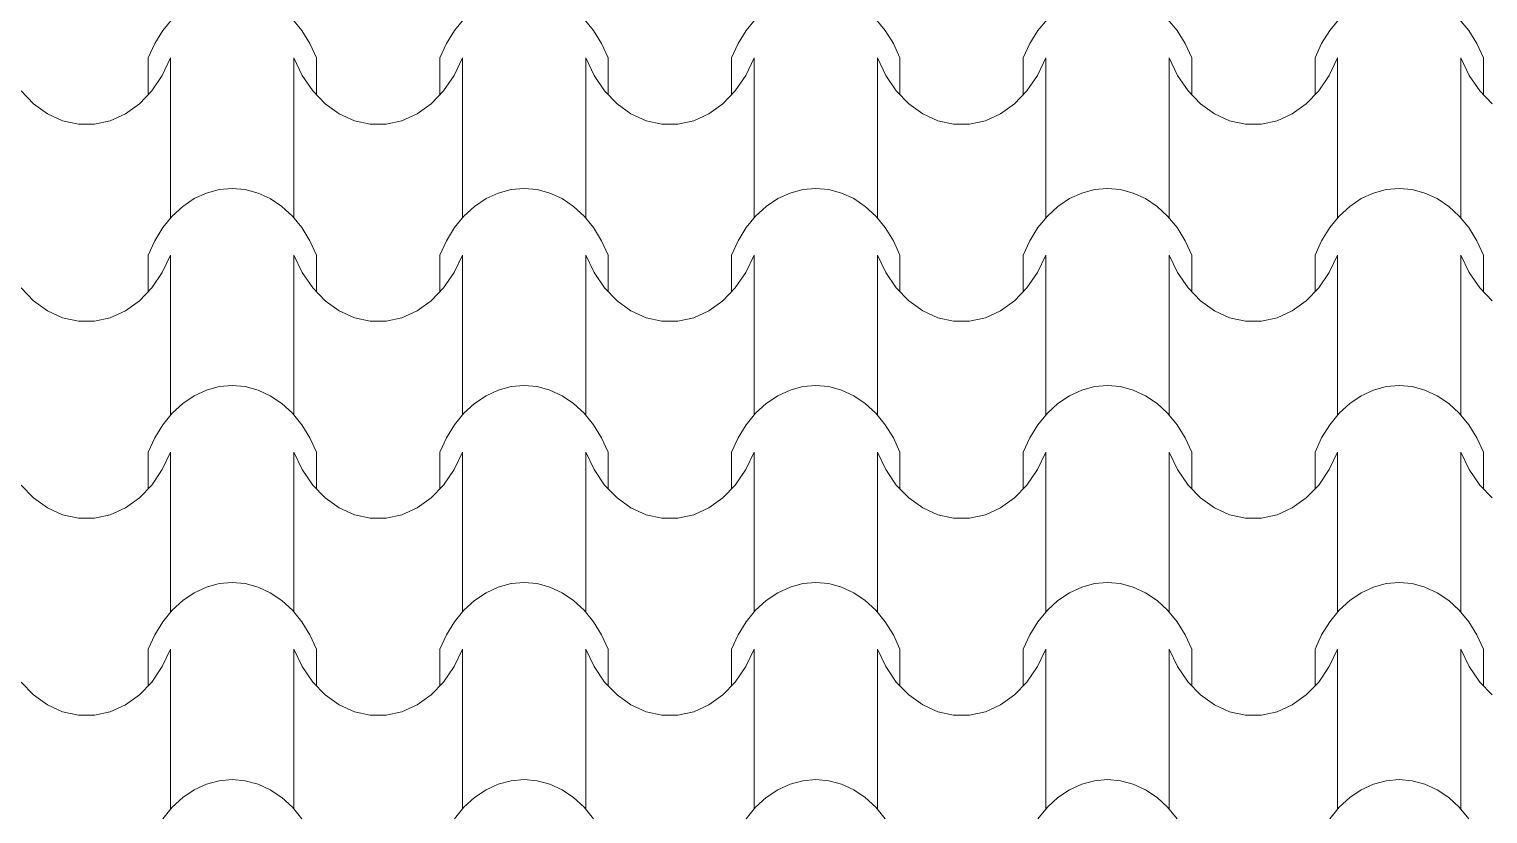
# Model space of a CAD drawing. Header units: millimetres. Extents: x 42452 to 2852333, y -419346 to 834876.
# Drawn here: x 2626862 to 2630240, y 649887 to 651705 of the extents above; entities that cross this region are included whole.
import ezdxf

# ---------------------------------------------------------------- set-up
doc = ezdxf.new("R2010")
doc.units = ezdxf.units.MM
doc.layers.add('M-2 keramitin shtrixi_Ном._пера__21_Pen_No__1', color=7, linetype='Continuous', lineweight=15)
doc.layers.add('memar', color=7, linetype='Continuous', lineweight=25)

# ---------------------------------------------------------------- blocks, each defined once
blk = doc.blocks.new('*X17')
at = {"layer": 'M-2 keramitin shtrixi_Ном._пера__21_Pen_No__1', "color": 7, "linetype": 'Continuous', "lineweight": 15}
for p, q in [((-259167.8, -1359009), (-259146, -1358982.3)), ((-258867.6, -1358982.3), (-258845.8, -1359009)), ((-258492.2, -1359009), (-258470.4, -1358982.3)), ((-258192.1, -1358982.3), (-258170.3, -1359009)), ((-257816.7, -1359009), (-257794.9, -1358982.3)), ((-257516.5, -1358982.3), (-257494.7, -1359009)), ((-257141.1, -1359009), (-257119.3, -1358982.3)), ((-256841, -1358982.3), (-256819.1, -1359009)), ((-256465.6, -1359009), (-256443.7, -1358982.3)), ((-256165.4, -1358982.3), (-256143.6, -1359009)), ((-259186.5, -1359039.2), (-259167.8, -1359009)), ((-258845.8, -1359009), (-258827.1, -1359039.2)), ((-258511, -1359039.2), (-258492.2, -1359009)), ((-258170.3, -1359009), (-258151.5, -1359039.2)), ((-257835.4, -1359039.2), (-257816.7, -1359009)), ((-257494.7, -1359009), (-257476, -1359039.2)), ((-257159.9, -1359039.2), (-257141.1, -1359009)), ((-256819.1, -1359009), (-256800.4, -1359039.2)), ((-256484.3, -1359039.2), (-256465.6, -1359009)), ((-256143.6, -1359009), (-256124.8, -1359039.2)), ((-259201.8, -1359072.4), (-259186.5, -1359039.2)), ((-258827.1, -1359039.2), (-258811.8, -1359072.4)), ((-258526.3, -1359072.4), (-258511, -1359039.2)), ((-258151.5, -1359039.2), (-258136.2, -1359072.4)), ((-257850.7, -1359072.4), (-257835.4, -1359039.2)), ((-257476, -1359039.2), (-257460.7, -1359072.4)), ((-257175.2, -1359072.4), (-257159.9, -1359039.2)), ((-256800.4, -1359039.2), (-256785.1, -1359072.4)), ((-256499.6, -1359072.4), (-256484.3, -1359039.2)), ((-256124.8, -1359039.2), (-256109.6, -1359072.4)), ((-259201.8, -1359157.5), (-259201.8, -1359072.4)), ((-259149.6, -1359072.4), (-259168.9, -1359113)), ((-259149.6, -1359257.5), (-259149.6, -1359072.4)), ((-258864.1, -1359257.5), (-258864.1, -1359072.4)), ((-258844.7, -1359113), (-258864.1, -1359072.4)), ((-258811.8, -1359157.5), (-258811.8, -1359072.4)), ((-258526.3, -1359157.5), (-258526.3, -1359072.4)), ((-258474, -1359072.4), (-258493.3, -1359113)), ((-258474, -1359257.5), (-258474, -1359072.4)), ((-258188.5, -1359257.5), (-258188.5, -1359072.4)), ((-258169.2, -1359113), (-258188.5, -1359072.4)), ((-258136.2, -1359157.5), (-258136.2, -1359072.4)), ((-257850.7, -1359157.5), (-257850.7, -1359072.4)), ((-257798.5, -1359072.4), (-257817.8, -1359113)), ((-257798.5, -1359257.5), (-257798.5, -1359072.4)), ((-257512.9, -1359257.5), (-257512.9, -1359072.4)), ((-257493.6, -1359113), (-257512.9, -1359072.4)), ((-257460.7, -1359157.5), (-257460.7, -1359072.4)), ((-257175.2, -1359157.5), (-257175.2, -1359072.4)), ((-257122.9, -1359072.4), (-257142.2, -1359113)), ((-257122.9, -1359257.5), (-257122.9, -1359072.4)), ((-256837.4, -1359257.5), (-256837.4, -1359072.4)), ((-256818.1, -1359113), (-256837.4, -1359072.4)), ((-256785.1, -1359157.5), (-256785.1, -1359072.4)), ((-256499.6, -1359157.5), (-256499.6, -1359072.4)), ((-256447.3, -1359072.4), (-256466.7, -1359113)), ((-256447.3, -1359257.5), (-256447.3, -1359072.4)), ((-256161.8, -1359257.5), (-256161.8, -1359072.4)), ((-256142.5, -1359113), (-256161.8, -1359072.4)), ((-256109.6, -1359157.5), (-256109.6, -1359072.4)), ((-259168.9, -1359113), (-259193.3, -1359148.7)), ((-258820.3, -1359148.7), (-258844.7, -1359113)), ((-258493.3, -1359113), (-258517.8, -1359148.7)), ((-258144.8, -1359148.7), (-258169.2, -1359113)), ((-257817.8, -1359113), (-257842.2, -1359148.7)), ((-257469.2, -1359148.7), (-257493.6, -1359113)), ((-257142.2, -1359113), (-257166.6, -1359148.7)), ((-256793.6, -1359148.7), (-256818.1, -1359113)), ((-256466.7, -1359113), (-256491.1, -1359148.7)), ((-256118.1, -1359148.7), (-256142.5, -1359113)), ((-259467.1, -1359178.6), (-259495.9, -1359148.7)), ((-259193.3, -1359148.7), (-259222.1, -1359178.6)), ((-258791.5, -1359178.6), (-258820.3, -1359148.7)), ((-258517.8, -1359148.7), (-258546.6, -1359178.6)), ((-258115.9, -1359178.6), (-258144.8, -1359148.7)), ((-257842.2, -1359148.7), (-257871, -1359178.6)), ((-257440.4, -1359178.6), (-257469.2, -1359148.7)), ((-257166.6, -1359148.7), (-257195.4, -1359178.6)), ((-256764.8, -1359178.6), (-256793.6, -1359148.7)), ((-256491.1, -1359148.7), (-256519.9, -1359178.6)), ((-256089.3, -1359178.6), (-256118.1, -1359148.7)), ((-259434.7, -1359201.8), (-259467.1, -1359178.6)), ((-259222.1, -1359178.6), (-259254.5, -1359201.8)), ((-258759.1, -1359201.8), (-258791.5, -1359178.6)), ((-258546.6, -1359178.6), (-258578.9, -1359201.8)), ((-258083.6, -1359201.8), (-258115.9, -1359178.6)), ((-257871, -1359178.6), (-257903.4, -1359201.8)), ((-257408, -1359201.8), (-257440.4, -1359178.6)), ((-257195.4, -1359178.6), (-257227.8, -1359201.8)), ((-256732.5, -1359201.8), (-256764.8, -1359178.6)), ((-256519.9, -1359178.6), (-256552.2, -1359201.8)), ((-259399.7, -1359217.7), (-259434.7, -1359201.8)), ((-259363.2, -1359225.7), (-259399.7, -1359217.7)), ((-259289.5, -1359217.7), (-259326, -1359225.7)), ((-259254.5, -1359201.8), (-259289.5, -1359217.7)), ((-258724.2, -1359217.7), (-258759.1, -1359201.8)), ((-258687.6, -1359225.7), (-258724.2, -1359217.7)), ((-258613.9, -1359217.7), (-258650.5, -1359225.7)), ((-258578.9, -1359201.8), (-258613.9, -1359217.7)), ((-258048.6, -1359217.7), (-258083.6, -1359201.8)), ((-258012, -1359225.7), (-258048.6, -1359217.7)), ((-257938.3, -1359217.7), (-257974.9, -1359225.7)), ((-257903.4, -1359201.8), (-257938.3, -1359217.7)), ((-257373.1, -1359217.7), (-257408, -1359201.8)), ((-257336.5, -1359225.7), (-257373.1, -1359217.7)), ((-257262.8, -1359217.7), (-257299.4, -1359225.7)), ((-257227.8, -1359201.8), (-257262.8, -1359217.7)), ((-256697.5, -1359217.7), (-256732.5, -1359201.8)), ((-256660.9, -1359225.7), (-256697.5, -1359217.7)), ((-256587.2, -1359217.7), (-256623.8, -1359225.7)), ((-256552.2, -1359201.8), (-256587.2, -1359217.7)), ((-259344.6, -1359225.7), (-259363.2, -1359225.7)), ((-259326, -1359225.7), (-259344.6, -1359225.7)), ((-259149.6, -1359442.6), (-259149.6, -1359257.5)), ((-258864.1, -1359442.6), (-258864.1, -1359257.5)), ((-258669, -1359225.7), (-258687.6, -1359225.7)), ((-258650.5, -1359225.7), (-258669, -1359225.7)), ((-258474, -1359442.6), (-258474, -1359257.5)), ((-258188.5, -1359442.6), (-258188.5, -1359257.5)), ((-257993.5, -1359225.7), (-258012, -1359225.7)), ((-257974.9, -1359225.7), (-257993.5, -1359225.7)), ((-257798.5, -1359442.6), (-257798.5, -1359257.5)), ((-257512.9, -1359442.6), (-257512.9, -1359257.5)), ((-257317.9, -1359225.7), (-257336.5, -1359225.7)), ((-257299.4, -1359225.7), (-257317.9, -1359225.7)), ((-257122.9, -1359442.6), (-257122.9, -1359257.5)), ((-256837.4, -1359442.6), (-256837.4, -1359257.5)), ((-256642.4, -1359225.7), (-256660.9, -1359225.7)), ((-256623.8, -1359225.7), (-256642.4, -1359225.7)), ((-256447.3, -1359442.6), (-256447.3, -1359257.5)), ((-256161.8, -1359442.6), (-256161.8, -1359257.5)), ((-259094.8, -1359398.2), (-259066.4, -1359385.1)), ((-259066.4, -1359385.1), (-259036.9, -1359377.1)), ((-259036.9, -1359377.1), (-259006.8, -1359374.5)), ((-259006.8, -1359374.5), (-258976.7, -1359377.1)), ((-258976.7, -1359377.1), (-258947.2, -1359385.1)), ((-258947.2, -1359385.1), (-258918.8, -1359398.2)), ((-258419.2, -1359398.2), (-258390.9, -1359385.1)), ((-258390.9, -1359385.1), (-258361.4, -1359377.1)), ((-258361.4, -1359377.1), (-258331.3, -1359374.5)), ((-258331.3, -1359374.5), (-258301.2, -1359377.1)), ((-258301.2, -1359377.1), (-258271.6, -1359385.1)), ((-258271.6, -1359385.1), (-258243.3, -1359398.2)), ((-257743.7, -1359398.2), (-257715.3, -1359385.1)), ((-257715.3, -1359385.1), (-257685.8, -1359377.1)), ((-257685.8, -1359377.1), (-257655.7, -1359374.5)), ((-257655.7, -1359374.5), (-257625.6, -1359377.1)), ((-257625.6, -1359377.1), (-257596.1, -1359385.1)), ((-257596.1, -1359385.1), (-257567.7, -1359398.2)), ((-257068.1, -1359398.2), (-257039.8, -1359385.1)), ((-257039.8, -1359385.1), (-257010.2, -1359377.1)), ((-257010.2, -1359377.1), (-256980.1, -1359374.5)), ((-256980.1, -1359374.5), (-256950, -1359377.1)), ((-256950, -1359377.1), (-256920.5, -1359385.1)), ((-256920.5, -1359385.1), (-256892.1, -1359398.2)), ((-256392.6, -1359398.2), (-256364.2, -1359385.1)), ((-256364.2, -1359385.1), (-256334.7, -1359377.1)), ((-256334.7, -1359377.1), (-256304.6, -1359374.5)), ((-256304.6, -1359374.5), (-256274.5, -1359377.1)), ((-256274.5, -1359377.1), (-256245, -1359385.1)), ((-256245, -1359385.1), (-256216.6, -1359398.2)), ((-259146, -1359438.7), (-259121.5, -1359416.2)), ((-259121.5, -1359416.2), (-259094.8, -1359398.2)), ((-258918.8, -1359398.2), (-258892.1, -1359416.2)), ((-258892.1, -1359416.2), (-258867.6, -1359438.7)), ((-258470.4, -1359438.7), (-258445.9, -1359416.2)), ((-258445.9, -1359416.2), (-258419.2, -1359398.2)), ((-258243.3, -1359398.2), (-258216.6, -1359416.2)), ((-258216.6, -1359416.2), (-258192.1, -1359438.7)), ((-257794.9, -1359438.7), (-257770.4, -1359416.2)), ((-257770.4, -1359416.2), (-257743.7, -1359398.2)), ((-257567.7, -1359398.2), (-257541, -1359416.2)), ((-257541, -1359416.2), (-257516.5, -1359438.7)), ((-257119.3, -1359438.7), (-257094.8, -1359416.2)), ((-257094.8, -1359416.2), (-257068.1, -1359398.2)), ((-256892.1, -1359398.2), (-256865.5, -1359416.2)), ((-256865.5, -1359416.2), (-256841, -1359438.7)), ((-256443.7, -1359438.7), (-256419.3, -1359416.2)), ((-256419.3, -1359416.2), (-256392.6, -1359398.2)), ((-256216.6, -1359398.2), (-256189.9, -1359416.2)), ((-256189.9, -1359416.2), (-256165.4, -1359438.7)), ((-259167.8, -1359465.3), (-259146, -1359438.7)), ((-258867.6, -1359438.7), (-258845.8, -1359465.3)), ((-258492.2, -1359465.3), (-258470.4, -1359438.7)), ((-258192.1, -1359438.7), (-258170.3, -1359465.3)), ((-257816.7, -1359465.3), (-257794.9, -1359438.7)), ((-257516.5, -1359438.7), (-257494.7, -1359465.3)), ((-257141.1, -1359465.3), (-257119.3, -1359438.7)), ((-256841, -1359438.7), (-256819.1, -1359465.3)), ((-256465.6, -1359465.3), (-256443.7, -1359438.7)), ((-256165.4, -1359438.7), (-256143.6, -1359465.3)), ((-259201.8, -1359528.8), (-259186.5, -1359495.5)), ((-259186.5, -1359495.5), (-259167.8, -1359465.3)), ((-258845.8, -1359465.3), (-258827.1, -1359495.5)), ((-258827.1, -1359495.5), (-258811.8, -1359528.8)), ((-258526.3, -1359528.8), (-258511, -1359495.5)), ((-258511, -1359495.5), (-258492.2, -1359465.3)), ((-258170.3, -1359465.3), (-258151.5, -1359495.5)), ((-258151.5, -1359495.5), (-258136.2, -1359528.8)), ((-257850.7, -1359528.8), (-257835.4, -1359495.5)), ((-257835.4, -1359495.5), (-257816.7, -1359465.3)), ((-257494.7, -1359465.3), (-257476, -1359495.5)), ((-257476, -1359495.5), (-257460.7, -1359528.8)), ((-257175.2, -1359528.8), (-257159.9, -1359495.5)), ((-257159.9, -1359495.5), (-257141.1, -1359465.3)), ((-256819.1, -1359465.3), (-256800.4, -1359495.5)), ((-256800.4, -1359495.5), (-256785.1, -1359528.8)), ((-256499.6, -1359528.8), (-256484.3, -1359495.5)), ((-256484.3, -1359495.5), (-256465.6, -1359465.3)), ((-256143.6, -1359465.3), (-256124.8, -1359495.5)), ((-256124.8, -1359495.5), (-256109.6, -1359528.8)), ((-259201.8, -1359613.9), (-259201.8, -1359528.8)), ((-259149.6, -1359528.8), (-259168.9, -1359569.3)), ((-259149.6, -1359713.9), (-259149.6, -1359528.8)), ((-258864.1, -1359713.9), (-258864.1, -1359528.8)), ((-258844.7, -1359569.3), (-258864.1, -1359528.8)), ((-258811.8, -1359613.9), (-258811.8, -1359528.8)), ((-258526.3, -1359613.9), (-258526.3, -1359528.8)), ((-258474, -1359528.8), (-258493.3, -1359569.3)), ((-258474, -1359713.9), (-258474, -1359528.8)), ((-258188.5, -1359713.9), (-258188.5, -1359528.8)), ((-258169.2, -1359569.3), (-258188.5, -1359528.8)), ((-258136.2, -1359613.9), (-258136.2, -1359528.8)), ((-257850.7, -1359613.9), (-257850.7, -1359528.8)), ((-257798.5, -1359528.8), (-257817.8, -1359569.3)), ((-257798.5, -1359713.9), (-257798.5, -1359528.8)), ((-257512.9, -1359713.9), (-257512.9, -1359528.8)), ((-257493.6, -1359569.3), (-257512.9, -1359528.8)), ((-257460.7, -1359613.9), (-257460.7, -1359528.8)), ((-257175.2, -1359613.9), (-257175.2, -1359528.8)), ((-257122.9, -1359528.8), (-257142.2, -1359569.3)), ((-257122.9, -1359713.9), (-257122.9, -1359528.8)), ((-256837.4, -1359713.9), (-256837.4, -1359528.8)), ((-256818.1, -1359569.3), (-256837.4, -1359528.8)), ((-256785.1, -1359613.9), (-256785.1, -1359528.8)), ((-256499.6, -1359613.9), (-256499.6, -1359528.8)), ((-256447.3, -1359528.8), (-256466.7, -1359569.3)), ((-256447.3, -1359713.9), (-256447.3, -1359528.8)), ((-256161.8, -1359713.9), (-256161.8, -1359528.8)), ((-256142.5, -1359569.3), (-256161.8, -1359528.8)), ((-256109.6, -1359613.9), (-256109.6, -1359528.8)), ((-259168.9, -1359569.3), (-259193.3, -1359605)), ((-258820.3, -1359605), (-258844.7, -1359569.3)), ((-258493.3, -1359569.3), (-258517.8, -1359605)), ((-258144.8, -1359605), (-258169.2, -1359569.3)), ((-257817.8, -1359569.3), (-257842.2, -1359605)), ((-257469.2, -1359605), (-257493.6, -1359569.3)), ((-257142.2, -1359569.3), (-257166.6, -1359605)), ((-256793.6, -1359605), (-256818.1, -1359569.3)), ((-256466.7, -1359569.3), (-256491.1, -1359605)), ((-256118.1, -1359605), (-256142.5, -1359569.3)), ((-259467.1, -1359634.9), (-259495.9, -1359605)), ((-259193.3, -1359605), (-259222.1, -1359634.9)), ((-258791.5, -1359634.9), (-258820.3, -1359605)), ((-258517.8, -1359605), (-258546.6, -1359634.9)), ((-258115.9, -1359634.9), (-258144.8, -1359605)), ((-257842.2, -1359605), (-257871, -1359634.9)), ((-257440.4, -1359634.9), (-257469.2, -1359605)), ((-257166.6, -1359605), (-257195.4, -1359634.9)), ((-256764.8, -1359634.9), (-256793.6, -1359605)), ((-256491.1, -1359605), (-256519.9, -1359634.9)), ((-256089.3, -1359634.9), (-256118.1, -1359605)), ((-259434.7, -1359658.2), (-259467.1, -1359634.9)), ((-259399.7, -1359674), (-259434.7, -1359658.2)), ((-259254.5, -1359658.2), (-259289.5, -1359674)), ((-259222.1, -1359634.9), (-259254.5, -1359658.2)), ((-258759.1, -1359658.2), (-258791.5, -1359634.9)), ((-258724.2, -1359674), (-258759.1, -1359658.2)), ((-258578.9, -1359658.2), (-258613.9, -1359674)), ((-258546.6, -1359634.9), (-258578.9, -1359658.2)), ((-258083.6, -1359658.2), (-258115.9, -1359634.9)), ((-258048.6, -1359674), (-258083.6, -1359658.2)), ((-257903.4, -1359658.2), (-257938.3, -1359674)), ((-257871, -1359634.9), (-257903.4, -1359658.2)), ((-257408, -1359658.2), (-257440.4, -1359634.9)), ((-257373.1, -1359674), (-257408, -1359658.2)), ((-257227.8, -1359658.2), (-257262.8, -1359674)), ((-257195.4, -1359634.9), (-257227.8, -1359658.2)), ((-256732.5, -1359658.2), (-256764.8, -1359634.9)), ((-256697.5, -1359674), (-256732.5, -1359658.2)), ((-256552.2, -1359658.2), (-256587.2, -1359674)), ((-256519.9, -1359634.9), (-256552.2, -1359658.2)), ((-259363.2, -1359682.1), (-259399.7, -1359674)), ((-259344.6, -1359682.1), (-259363.2, -1359682.1)), ((-259326, -1359682.1), (-259344.6, -1359682.1)), ((-259289.5, -1359674), (-259326, -1359682.1)), ((-258687.6, -1359682.1), (-258724.2, -1359674)), ((-258669, -1359682.1), (-258687.6, -1359682.1)), ((-258650.5, -1359682.1), (-258669, -1359682.1)), ((-258613.9, -1359674), (-258650.5, -1359682.1)), ((-258012, -1359682.1), (-258048.6, -1359674)), ((-257993.5, -1359682.1), (-258012, -1359682.1)), ((-257974.9, -1359682.1), (-257993.5, -1359682.1)), ((-257938.3, -1359674), (-257974.9, -1359682.1)), ((-257336.5, -1359682.1), (-257373.1, -1359674)), ((-257317.9, -1359682.1), (-257336.5, -1359682.1)), ((-257299.4, -1359682.1), (-257317.9, -1359682.1)), ((-257262.8, -1359674), (-257299.4, -1359682.1)), ((-256660.9, -1359682.1), (-256697.5, -1359674)), ((-256642.4, -1359682.1), (-256660.9, -1359682.1)), ((-256623.8, -1359682.1), (-256642.4, -1359682.1)), ((-256587.2, -1359674), (-256623.8, -1359682.1)), ((-259149.6, -1359898.9), (-259149.6, -1359713.9)), ((-258864.1, -1359898.9), (-258864.1, -1359713.9)), ((-258474, -1359898.9), (-258474, -1359713.9)), ((-258188.5, -1359898.9), (-258188.5, -1359713.9)), ((-257798.5, -1359898.9), (-257798.5, -1359713.9)), ((-257512.9, -1359898.9), (-257512.9, -1359713.9)), ((-257122.9, -1359898.9), (-257122.9, -1359713.9)), ((-256837.4, -1359898.9), (-256837.4, -1359713.9)), ((-256447.3, -1359898.9), (-256447.3, -1359713.9)), ((-256161.8, -1359898.9), (-256161.8, -1359713.9)), ((-259066.4, -1359841.4), (-259036.9, -1359833.5)), ((-259036.9, -1359833.5), (-259006.8, -1359830.8)), ((-259006.8, -1359830.8), (-258976.7, -1359833.5)), ((-258976.7, -1359833.5), (-258947.2, -1359841.4)), ((-258390.9, -1359841.4), (-258361.4, -1359833.5)), ((-258361.4, -1359833.5), (-258331.3, -1359830.8)), ((-258331.3, -1359830.8), (-258301.2, -1359833.5)), ((-258301.2, -1359833.5), (-258271.6, -1359841.4)), ((-257715.3, -1359841.4), (-257685.8, -1359833.5)), ((-257685.8, -1359833.5), (-257655.7, -1359830.8)), ((-257655.7, -1359830.8), (-257625.6, -1359833.5)), ((-257625.6, -1359833.5), (-257596.1, -1359841.4)), ((-257039.8, -1359841.4), (-257010.2, -1359833.5)), ((-257010.2, -1359833.5), (-256980.1, -1359830.8)), ((-256980.1, -1359830.8), (-256950, -1359833.5)), ((-256950, -1359833.5), (-256920.5, -1359841.4)), ((-256364.2, -1359841.4), (-256334.7, -1359833.5)), ((-256334.7, -1359833.5), (-256304.6, -1359830.8)), ((-256304.6, -1359830.8), (-256274.5, -1359833.5)), ((-256274.5, -1359833.5), (-256245, -1359841.4)), ((-259121.5, -1359872.5), (-259094.8, -1359854.5)), ((-259094.8, -1359854.5), (-259066.4, -1359841.4)), ((-258947.2, -1359841.4), (-258918.8, -1359854.5)), ((-258918.8, -1359854.5), (-258892.1, -1359872.5)), ((-258445.9, -1359872.5), (-258419.2, -1359854.5)), ((-258419.2, -1359854.5), (-258390.9, -1359841.4)), ((-258271.6, -1359841.4), (-258243.3, -1359854.5)), ((-258243.3, -1359854.5), (-258216.6, -1359872.5)), ((-257770.4, -1359872.5), (-257743.7, -1359854.5)), ((-257743.7, -1359854.5), (-257715.3, -1359841.4)), ((-257596.1, -1359841.4), (-257567.7, -1359854.5)), ((-257567.7, -1359854.5), (-257541, -1359872.5)), ((-257094.8, -1359872.5), (-257068.1, -1359854.5)), ((-257068.1, -1359854.5), (-257039.8, -1359841.4)), ((-256920.5, -1359841.4), (-256892.1, -1359854.5)), ((-256892.1, -1359854.5), (-256865.5, -1359872.5)), ((-256419.3, -1359872.5), (-256392.6, -1359854.5)), ((-256392.6, -1359854.5), (-256364.2, -1359841.4)), ((-256245, -1359841.4), (-256216.6, -1359854.5)), ((-256216.6, -1359854.5), (-256189.9, -1359872.5)), ((-259167.8, -1359921.7), (-259146, -1359895)), ((-259146, -1359895), (-259121.5, -1359872.5)), ((-258892.1, -1359872.5), (-258867.6, -1359895)), ((-258867.6, -1359895), (-258845.8, -1359921.7)), ((-258492.2, -1359921.7), (-258470.4, -1359895)), ((-258470.4, -1359895), (-258445.9, -1359872.5)), ((-258216.6, -1359872.5), (-258192.1, -1359895)), ((-258192.1, -1359895), (-258170.3, -1359921.7)), ((-257816.7, -1359921.7), (-257794.9, -1359895)), ((-257794.9, -1359895), (-257770.4, -1359872.5)), ((-257541, -1359872.5), (-257516.5, -1359895)), ((-257516.5, -1359895), (-257494.7, -1359921.7)), ((-257141.1, -1359921.7), (-257119.3, -1359895)), ((-257119.3, -1359895), (-257094.8, -1359872.5)), ((-256865.5, -1359872.5), (-256841, -1359895)), ((-256841, -1359895), (-256819.1, -1359921.7)), ((-256465.6, -1359921.7), (-256443.7, -1359895)), ((-256443.7, -1359895), (-256419.3, -1359872.5)), ((-256189.9, -1359872.5), (-256165.4, -1359895)), ((-256165.4, -1359895), (-256143.6, -1359921.7)), ((-259186.5, -1359951.9), (-259167.8, -1359921.7)), ((-258845.8, -1359921.7), (-258827.1, -1359951.9)), ((-258511, -1359951.9), (-258492.2, -1359921.7)), ((-258170.3, -1359921.7), (-258151.5, -1359951.9)), ((-257835.4, -1359951.9), (-257816.7, -1359921.7)), ((-257494.7, -1359921.7), (-257476, -1359951.9)), ((-257159.9, -1359951.9), (-257141.1, -1359921.7)), ((-256819.1, -1359921.7), (-256800.4, -1359951.9)), ((-256484.3, -1359951.9), (-256465.6, -1359921.7)), ((-256143.6, -1359921.7), (-256124.8, -1359951.9)), ((-259201.8, -1359985.1), (-259186.5, -1359951.9)), ((-258827.1, -1359951.9), (-258811.8, -1359985.1)), ((-258526.3, -1359985.1), (-258511, -1359951.9)), ((-258151.5, -1359951.9), (-258136.2, -1359985.1)), ((-257850.7, -1359985.1), (-257835.4, -1359951.9)), ((-257476, -1359951.9), (-257460.7, -1359985.1)), ((-257175.2, -1359985.1), (-257159.9, -1359951.9)), ((-256800.4, -1359951.9), (-256785.1, -1359985.1)), ((-256499.6, -1359985.1), (-256484.3, -1359951.9)), ((-256124.8, -1359951.9), (-256109.6, -1359985.1)), ((-259201.8, -1360070.2), (-259201.8, -1359985.1)), ((-259149.6, -1359985.1), (-259168.9, -1360025.6)), ((-259149.6, -1360170.2), (-259149.6, -1359985.1)), ((-258864.1, -1360170.2), (-258864.1, -1359985.1)), ((-258844.7, -1360025.6), (-258864.1, -1359985.1)), ((-258811.8, -1360070.2), (-258811.8, -1359985.1)), ((-258526.3, -1360070.2), (-258526.3, -1359985.1)), ((-258474, -1359985.1), (-258493.3, -1360025.6)), ((-258474, -1360170.2), (-258474, -1359985.1)), ((-258188.5, -1360170.2), (-258188.5, -1359985.1)), ((-258169.2, -1360025.6), (-258188.5, -1359985.1)), ((-258136.2, -1360070.2), (-258136.2, -1359985.1)), ((-257850.7, -1360070.2), (-257850.7, -1359985.1)), ((-257798.5, -1359985.1), (-257817.8, -1360025.6)), ((-257798.5, -1360170.2), (-257798.5, -1359985.1)), ((-257512.9, -1360170.2), (-257512.9, -1359985.1)), ((-257493.6, -1360025.6), (-257512.9, -1359985.1)), ((-257460.7, -1360070.2), (-257460.7, -1359985.1)), ((-257175.2, -1360070.2), (-257175.2, -1359985.1)), ((-257122.9, -1359985.1), (-257142.2, -1360025.6)), ((-257122.9, -1360170.2), (-257122.9, -1359985.1)), ((-256837.4, -1360170.2), (-256837.4, -1359985.1)), ((-256818.1, -1360025.6), (-256837.4, -1359985.1)), ((-256785.1, -1360070.2), (-256785.1, -1359985.1)), ((-256499.6, -1360070.2), (-256499.6, -1359985.1)), ((-256447.3, -1359985.1), (-256466.7, -1360025.6)), ((-256447.3, -1360170.2), (-256447.3, -1359985.1)), ((-256161.8, -1360170.2), (-256161.8, -1359985.1)), ((-256142.5, -1360025.6), (-256161.8, -1359985.1)), ((-256109.6, -1360070.2), (-256109.6, -1359985.1)), ((-259168.9, -1360025.6), (-259193.3, -1360061.4)), ((-258820.3, -1360061.4), (-258844.7, -1360025.6)), ((-258493.3, -1360025.6), (-258517.8, -1360061.4)), ((-258144.8, -1360061.4), (-258169.2, -1360025.6)), ((-257817.8, -1360025.6), (-257842.2, -1360061.4)), ((-257469.2, -1360061.4), (-257493.6, -1360025.6)), ((-257142.2, -1360025.6), (-257166.6, -1360061.4)), ((-256793.6, -1360061.4), (-256818.1, -1360025.6)), ((-256466.7, -1360025.6), (-256491.1, -1360061.4)), ((-256118.1, -1360061.4), (-256142.5, -1360025.6)), ((-259467.1, -1360091.3), (-259495.9, -1360061.4)), ((-259193.3, -1360061.4), (-259222.1, -1360091.3)), ((-258791.5, -1360091.3), (-258820.3, -1360061.4)), ((-258517.8, -1360061.4), (-258546.6, -1360091.3)), ((-258115.9, -1360091.3), (-258144.8, -1360061.4)), ((-257842.2, -1360061.4), (-257871, -1360091.3)), ((-257440.4, -1360091.3), (-257469.2, -1360061.4)), ((-257166.6, -1360061.4), (-257195.4, -1360091.3)), ((-256764.8, -1360091.3), (-256793.6, -1360061.4)), ((-256491.1, -1360061.4), (-256519.9, -1360091.3)), ((-256089.3, -1360091.3), (-256118.1, -1360061.4)), ((-259434.7, -1360114.5), (-259467.1, -1360091.3)), ((-259222.1, -1360091.3), (-259254.5, -1360114.5)), ((-258759.1, -1360114.5), (-258791.5, -1360091.3)), ((-258546.6, -1360091.3), (-258578.9, -1360114.5)), ((-258083.6, -1360114.5), (-258115.9, -1360091.3)), ((-257871, -1360091.3), (-257903.4, -1360114.5)), ((-257408, -1360114.5), (-257440.4, -1360091.3)), ((-257195.4, -1360091.3), (-257227.8, -1360114.5)), ((-256732.5, -1360114.5), (-256764.8, -1360091.3)), ((-256519.9, -1360091.3), (-256552.2, -1360114.5)), ((-259399.7, -1360130.4), (-259434.7, -1360114.5)), ((-259363.2, -1360138.4), (-259399.7, -1360130.4)), ((-259289.5, -1360130.4), (-259326, -1360138.4)), ((-259254.5, -1360114.5), (-259289.5, -1360130.4)), ((-258724.2, -1360130.4), (-258759.1, -1360114.5)), ((-258687.6, -1360138.4), (-258724.2, -1360130.4)), ((-258613.9, -1360130.4), (-258650.5, -1360138.4)), ((-258578.9, -1360114.5), (-258613.9, -1360130.4)), ((-258048.6, -1360130.4), (-258083.6, -1360114.5)), ((-258012, -1360138.4), (-258048.6, -1360130.4)), ((-257938.3, -1360130.4), (-257974.9, -1360138.4)), ((-257903.4, -1360114.5), (-257938.3, -1360130.4)), ((-257373.1, -1360130.4), (-257408, -1360114.5)), ((-257336.5, -1360138.4), (-257373.1, -1360130.4)), ((-257262.8, -1360130.4), (-257299.4, -1360138.4)), ((-257227.8, -1360114.5), (-257262.8, -1360130.4)), ((-256697.5, -1360130.4), (-256732.5, -1360114.5)), ((-256660.9, -1360138.4), (-256697.5, -1360130.4)), ((-256587.2, -1360130.4), (-256623.8, -1360138.4)), ((-256552.2, -1360114.5), (-256587.2, -1360130.4)), ((-259344.6, -1360138.4), (-259363.2, -1360138.4)), ((-259326, -1360138.4), (-259344.6, -1360138.4)), ((-259149.6, -1360355.3), (-259149.6, -1360170.2)), ((-258864.1, -1360355.3), (-258864.1, -1360170.2)), ((-258669, -1360138.4), (-258687.6, -1360138.4)), ((-258650.5, -1360138.4), (-258669, -1360138.4)), ((-258474, -1360355.3), (-258474, -1360170.2)), ((-258188.5, -1360355.3), (-258188.5, -1360170.2)), ((-257993.5, -1360138.4), (-258012, -1360138.4)), ((-257974.9, -1360138.4), (-257993.5, -1360138.4)), ((-257798.5, -1360355.3), (-257798.5, -1360170.2)), ((-257512.9, -1360355.3), (-257512.9, -1360170.2)), ((-257317.9, -1360138.4), (-257336.5, -1360138.4)), ((-257299.4, -1360138.4), (-257317.9, -1360138.4)), ((-257122.9, -1360355.3), (-257122.9, -1360170.2)), ((-256837.4, -1360355.3), (-256837.4, -1360170.2)), ((-256642.4, -1360138.4), (-256660.9, -1360138.4)), ((-256623.8, -1360138.4), (-256642.4, -1360138.4)), ((-256447.3, -1360355.3), (-256447.3, -1360170.2)), ((-256161.8, -1360355.3), (-256161.8, -1360170.2)), ((-259094.8, -1360310.9), (-259066.4, -1360297.8)), ((-259066.4, -1360297.8), (-259036.9, -1360289.8)), ((-259036.9, -1360289.8), (-259006.8, -1360287.2)), ((-259006.8, -1360287.2), (-258976.7, -1360289.8)), ((-258976.7, -1360289.8), (-258947.2, -1360297.8)), ((-258947.2, -1360297.8), (-258918.8, -1360310.9)), ((-258419.2, -1360310.9), (-258390.9, -1360297.8)), ((-258390.9, -1360297.8), (-258361.4, -1360289.8)), ((-258361.4, -1360289.8), (-258331.3, -1360287.2)), ((-258331.3, -1360287.2), (-258301.2, -1360289.8)), ((-258301.2, -1360289.8), (-258271.6, -1360297.8)), ((-258271.6, -1360297.8), (-258243.3, -1360310.9)), ((-257743.7, -1360310.9), (-257715.3, -1360297.8)), ((-257715.3, -1360297.8), (-257685.8, -1360289.8)), ((-257685.8, -1360289.8), (-257655.7, -1360287.2)), ((-257655.7, -1360287.2), (-257625.6, -1360289.8)), ((-257625.6, -1360289.8), (-257596.1, -1360297.8)), ((-257596.1, -1360297.8), (-257567.7, -1360310.9)), ((-257068.1, -1360310.9), (-257039.8, -1360297.8)), ((-257039.8, -1360297.8), (-257010.2, -1360289.8)), ((-257010.2, -1360289.8), (-256980.1, -1360287.2)), ((-256980.1, -1360287.2), (-256950, -1360289.8)), ((-256950, -1360289.8), (-256920.5, -1360297.8)), ((-256920.5, -1360297.8), (-256892.1, -1360310.9)), ((-256392.6, -1360310.9), (-256364.2, -1360297.8)), ((-256364.2, -1360297.8), (-256334.7, -1360289.8)), ((-256334.7, -1360289.8), (-256304.6, -1360287.2)), ((-256304.6, -1360287.2), (-256274.5, -1360289.8)), ((-256274.5, -1360289.8), (-256245, -1360297.8)), ((-256245, -1360297.8), (-256216.6, -1360310.9)), ((-259146, -1360351.4), (-259121.5, -1360328.9)), ((-259121.5, -1360328.9), (-259094.8, -1360310.9)), ((-258918.8, -1360310.9), (-258892.1, -1360328.9)), ((-258892.1, -1360328.9), (-258867.6, -1360351.4)), ((-258470.4, -1360351.4), (-258445.9, -1360328.9)), ((-258445.9, -1360328.9), (-258419.2, -1360310.9)), ((-258243.3, -1360310.9), (-258216.6, -1360328.9)), ((-258216.6, -1360328.9), (-258192.1, -1360351.4)), ((-257794.9, -1360351.4), (-257770.4, -1360328.9)), ((-257770.4, -1360328.9), (-257743.7, -1360310.9)), ((-257567.7, -1360310.9), (-257541, -1360328.9)), ((-257541, -1360328.9), (-257516.5, -1360351.4)), ((-257119.3, -1360351.4), (-257094.8, -1360328.9)), ((-257094.8, -1360328.9), (-257068.1, -1360310.9)), ((-256892.1, -1360310.9), (-256865.5, -1360328.9)), ((-256865.5, -1360328.9), (-256841, -1360351.4)), ((-256443.7, -1360351.4), (-256419.3, -1360328.9)), ((-256419.3, -1360328.9), (-256392.6, -1360310.9)), ((-256216.6, -1360310.9), (-256189.9, -1360328.9)), ((-256189.9, -1360328.9), (-256165.4, -1360351.4)), ((-259167.8, -1360378), (-259146, -1360351.4)), ((-258867.6, -1360351.4), (-258845.8, -1360378)), ((-258492.2, -1360378), (-258470.4, -1360351.4)), ((-258192.1, -1360351.4), (-258170.3, -1360378)), ((-257816.7, -1360378), (-257794.9, -1360351.4)), ((-257516.5, -1360351.4), (-257494.7, -1360378)), ((-257141.1, -1360378), (-257119.3, -1360351.4)), ((-256841, -1360351.4), (-256819.1, -1360378)), ((-256465.6, -1360378), (-256443.7, -1360351.4)), ((-256165.4, -1360351.4), (-256143.6, -1360378)), ((-259186.5, -1360408.2), (-259167.8, -1360378)), ((-258845.8, -1360378), (-258827.1, -1360408.2)), ((-258511, -1360408.2), (-258492.2, -1360378)), ((-258170.3, -1360378), (-258151.5, -1360408.2)), ((-257835.4, -1360408.2), (-257816.7, -1360378)), ((-257494.7, -1360378), (-257476, -1360408.2)), ((-257159.9, -1360408.2), (-257141.1, -1360378)), ((-256819.1, -1360378), (-256800.4, -1360408.2)), ((-256484.3, -1360408.2), (-256465.6, -1360378)), ((-256143.6, -1360378), (-256124.8, -1360408.2)), ((-259201.8, -1360441.5), (-259186.5, -1360408.2)), ((-259201.8, -1360526.6), (-259201.8, -1360441.5)), ((-259149.6, -1360441.5), (-259168.9, -1360482)), ((-259149.6, -1360626.6), (-259149.6, -1360441.5)), ((-258864.1, -1360626.6), (-258864.1, -1360441.5)), ((-258844.7, -1360482), (-258864.1, -1360441.5)), ((-258827.1, -1360408.2), (-258811.8, -1360441.5)), ((-258811.8, -1360526.6), (-258811.8, -1360441.5)), ((-258526.3, -1360441.5), (-258511, -1360408.2)), ((-258526.3, -1360526.6), (-258526.3, -1360441.5)), ((-258474, -1360441.5), (-258493.3, -1360482)), ((-258474, -1360626.6), (-258474, -1360441.5)), ((-258188.5, -1360626.6), (-258188.5, -1360441.5)), ((-258169.2, -1360482), (-258188.5, -1360441.5)), ((-258151.5, -1360408.2), (-258136.2, -1360441.5)), ((-258136.2, -1360526.6), (-258136.2, -1360441.5)), ((-257850.7, -1360441.5), (-257835.4, -1360408.2)), ((-257850.7, -1360526.6), (-257850.7, -1360441.5)), ((-257798.5, -1360441.5), (-257817.8, -1360482)), ((-257798.5, -1360626.6), (-257798.5, -1360441.5)), ((-257512.9, -1360626.6), (-257512.9, -1360441.5)), ((-257493.6, -1360482), (-257512.9, -1360441.5)), ((-257476, -1360408.2), (-257460.7, -1360441.5)), ((-257460.7, -1360526.6), (-257460.7, -1360441.5)), ((-257175.2, -1360441.5), (-257159.9, -1360408.2)), ((-257175.2, -1360526.6), (-257175.2, -1360441.5)), ((-257122.9, -1360441.5), (-257142.2, -1360482)), ((-257122.9, -1360626.6), (-257122.9, -1360441.5)), ((-256837.4, -1360626.6), (-256837.4, -1360441.5)), ((-256818.1, -1360482), (-256837.4, -1360441.5)), ((-256800.4, -1360408.2), (-256785.1, -1360441.5)), ((-256785.1, -1360526.6), (-256785.1, -1360441.5)), ((-256499.6, -1360441.5), (-256484.3, -1360408.2)), ((-256499.6, -1360526.6), (-256499.6, -1360441.5)), ((-256447.3, -1360441.5), (-256466.7, -1360482)), ((-256447.3, -1360626.6), (-256447.3, -1360441.5)), ((-256161.8, -1360626.6), (-256161.8, -1360441.5)), ((-256142.5, -1360482), (-256161.8, -1360441.5)), ((-256124.8, -1360408.2), (-256109.6, -1360441.5)), ((-256109.6, -1360526.6), (-256109.6, -1360441.5)), ((-259168.9, -1360482), (-259193.3, -1360517.7)), ((-258820.3, -1360517.7), (-258844.7, -1360482)), ((-258493.3, -1360482), (-258517.8, -1360517.7)), ((-258144.8, -1360517.7), (-258169.2, -1360482)), ((-257817.8, -1360482), (-257842.2, -1360517.7)), ((-257469.2, -1360517.7), (-257493.6, -1360482)), ((-257142.2, -1360482), (-257166.6, -1360517.7)), ((-256793.6, -1360517.7), (-256818.1, -1360482)), ((-256466.7, -1360482), (-256491.1, -1360517.7)), ((-256118.1, -1360517.7), (-256142.5, -1360482)), ((-259467.1, -1360547.6), (-259495.9, -1360517.7)), ((-259193.3, -1360517.7), (-259222.1, -1360547.6)), ((-258791.5, -1360547.6), (-258820.3, -1360517.7)), ((-258517.8, -1360517.7), (-258546.6, -1360547.6)), ((-258115.9, -1360547.6), (-258144.8, -1360517.7)), ((-257842.2, -1360517.7), (-257871, -1360547.6)), ((-257440.4, -1360547.6), (-257469.2, -1360517.7)), ((-257166.6, -1360517.7), (-257195.4, -1360547.6)), ((-256764.8, -1360547.6), (-256793.6, -1360517.7)), ((-256491.1, -1360517.7), (-256519.9, -1360547.6)), ((-256089.3, -1360547.6), (-256118.1, -1360517.7)), ((-259434.7, -1360570.9), (-259467.1, -1360547.6)), ((-259399.7, -1360586.7), (-259434.7, -1360570.9)), ((-259254.5, -1360570.9), (-259289.5, -1360586.7)), ((-259222.1, -1360547.6), (-259254.5, -1360570.9)), ((-258759.1, -1360570.9), (-258791.5, -1360547.6)), ((-258724.2, -1360586.7), (-258759.1, -1360570.9)), ((-258578.9, -1360570.9), (-258613.9, -1360586.7)), ((-258546.6, -1360547.6), (-258578.9, -1360570.9)), ((-258083.6, -1360570.9), (-258115.9, -1360547.6)), ((-258048.6, -1360586.7), (-258083.6, -1360570.9)), ((-257903.4, -1360570.9), (-257938.3, -1360586.7)), ((-257871, -1360547.6), (-257903.4, -1360570.9)), ((-257408, -1360570.9), (-257440.4, -1360547.6)), ((-257373.1, -1360586.7), (-257408, -1360570.9)), ((-257227.8, -1360570.9), (-257262.8, -1360586.7)), ((-257195.4, -1360547.6), (-257227.8, -1360570.9)), ((-256732.5, -1360570.9), (-256764.8, -1360547.6)), ((-256697.5, -1360586.7), (-256732.5, -1360570.9)), ((-256552.2, -1360570.9), (-256587.2, -1360586.7)), ((-256519.9, -1360547.6), (-256552.2, -1360570.9)), ((-259363.2, -1360594.8), (-259399.7, -1360586.7)), ((-259344.6, -1360594.8), (-259363.2, -1360594.8)), ((-259326, -1360594.8), (-259344.6, -1360594.8)), ((-259289.5, -1360586.7), (-259326, -1360594.8)), ((-258687.6, -1360594.8), (-258724.2, -1360586.7)), ((-258669, -1360594.8), (-258687.6, -1360594.8)), ((-258650.5, -1360594.8), (-258669, -1360594.8)), ((-258613.9, -1360586.7), (-258650.5, -1360594.8)), ((-258012, -1360594.8), (-258048.6, -1360586.7)), ((-257993.5, -1360594.8), (-258012, -1360594.8)), ((-257974.9, -1360594.8), (-257993.5, -1360594.8)), ((-257938.3, -1360586.7), (-257974.9, -1360594.8)), ((-257336.5, -1360594.8), (-257373.1, -1360586.7)), ((-257317.9, -1360594.8), (-257336.5, -1360594.8)), ((-257299.4, -1360594.8), (-257317.9, -1360594.8)), ((-257262.8, -1360586.7), (-257299.4, -1360594.8)), ((-256660.9, -1360594.8), (-256697.5, -1360586.7)), ((-256642.4, -1360594.8), (-256660.9, -1360594.8)), ((-256623.8, -1360594.8), (-256642.4, -1360594.8)), ((-256587.2, -1360586.7), (-256623.8, -1360594.8)), ((-259149.6, -1360811.6), (-259149.6, -1360626.6)), ((-258864.1, -1360811.6), (-258864.1, -1360626.6)), ((-258474, -1360811.6), (-258474, -1360626.6)), ((-258188.5, -1360811.6), (-258188.5, -1360626.6)), ((-257798.5, -1360811.6), (-257798.5, -1360626.6)), ((-257512.9, -1360811.6), (-257512.9, -1360626.6)), ((-257122.9, -1360811.6), (-257122.9, -1360626.6)), ((-256837.4, -1360811.6), (-256837.4, -1360626.6)), ((-256447.3, -1360811.6), (-256447.3, -1360626.6)), ((-256161.8, -1360811.6), (-256161.8, -1360626.6)), ((-259036.9, -1360746.2), (-259006.8, -1360743.5)), ((-259006.8, -1360743.5), (-258976.7, -1360746.2)), ((-258361.4, -1360746.2), (-258331.3, -1360743.5)), ((-258331.3, -1360743.5), (-258301.2, -1360746.2)), ((-257685.8, -1360746.2), (-257655.7, -1360743.5)), ((-257655.7, -1360743.5), (-257625.6, -1360746.2)), ((-257010.2, -1360746.2), (-256980.1, -1360743.5)), ((-256980.1, -1360743.5), (-256950, -1360746.2)), ((-256334.7, -1360746.2), (-256304.6, -1360743.5)), ((-256304.6, -1360743.5), (-256274.5, -1360746.2)), ((-259121.5, -1360785.2), (-259094.8, -1360767.2)), ((-259094.8, -1360767.2), (-259066.4, -1360754.1)), ((-259066.4, -1360754.1), (-259036.9, -1360746.2)), ((-258976.7, -1360746.2), (-258947.2, -1360754.1)), ((-258947.2, -1360754.1), (-258918.8, -1360767.2)), ((-258918.8, -1360767.2), (-258892.1, -1360785.2)), ((-258445.9, -1360785.2), (-258419.2, -1360767.2)), ((-258419.2, -1360767.2), (-258390.9, -1360754.1)), ((-258390.9, -1360754.1), (-258361.4, -1360746.2)), ((-258301.2, -1360746.2), (-258271.6, -1360754.1)), ((-258271.6, -1360754.1), (-258243.3, -1360767.2)), ((-258243.3, -1360767.2), (-258216.6, -1360785.2)), ((-257770.4, -1360785.2), (-257743.7, -1360767.2)), ((-257743.7, -1360767.2), (-257715.3, -1360754.1)), ((-257715.3, -1360754.1), (-257685.8, -1360746.2)), ((-257625.6, -1360746.2), (-257596.1, -1360754.1)), ((-257596.1, -1360754.1), (-257567.7, -1360767.2)), ((-257567.7, -1360767.2), (-257541, -1360785.2)), ((-257094.8, -1360785.2), (-257068.1, -1360767.2)), ((-257068.1, -1360767.2), (-257039.8, -1360754.1)), ((-257039.8, -1360754.1), (-257010.2, -1360746.2)), ((-256950, -1360746.2), (-256920.5, -1360754.1)), ((-256920.5, -1360754.1), (-256892.1, -1360767.2)), ((-256892.1, -1360767.2), (-256865.5, -1360785.2)), ((-256419.3, -1360785.2), (-256392.6, -1360767.2)), ((-256392.6, -1360767.2), (-256364.2, -1360754.1)), ((-256364.2, -1360754.1), (-256334.7, -1360746.2)), ((-256274.5, -1360746.2), (-256245, -1360754.1)), ((-256245, -1360754.1), (-256216.6, -1360767.2)), ((-256216.6, -1360767.2), (-256189.9, -1360785.2)), ((-259167.8, -1360834.4), (-259146, -1360807.7)), ((-259146, -1360807.7), (-259121.5, -1360785.2)), ((-258892.1, -1360785.2), (-258867.6, -1360807.7)), ((-258867.6, -1360807.7), (-258845.8, -1360834.4)), ((-258492.2, -1360834.4), (-258470.4, -1360807.7)), ((-258470.4, -1360807.7), (-258445.9, -1360785.2)), ((-258216.6, -1360785.2), (-258192.1, -1360807.7)), ((-258192.1, -1360807.7), (-258170.3, -1360834.4)), ((-257816.7, -1360834.4), (-257794.9, -1360807.7)), ((-257794.9, -1360807.7), (-257770.4, -1360785.2)), ((-257541, -1360785.2), (-257516.5, -1360807.7)), ((-257516.5, -1360807.7), (-257494.7, -1360834.4)), ((-257141.1, -1360834.4), (-257119.3, -1360807.7)), ((-257119.3, -1360807.7), (-257094.8, -1360785.2)), ((-256865.5, -1360785.2), (-256841, -1360807.7)), ((-256841, -1360807.7), (-256819.1, -1360834.4)), ((-256465.6, -1360834.4), (-256443.7, -1360807.7)), ((-256443.7, -1360807.7), (-256419.3, -1360785.2)), ((-256189.9, -1360785.2), (-256165.4, -1360807.7)), ((-256165.4, -1360807.7), (-256143.6, -1360834.4))]:
    blk.add_line(p, q, dxfattribs=at)
blk = doc.blocks.new('Fill_2')
at = {"layer": 'M-2 keramitin shtrixi_Ном._пера__21_Pen_No__1', "color": 7, "linetype": 'Continuous', "lineweight": 15}
blk.add_blockref('*X17', (0, 0), dxfattribs=at)

msp = doc.modelspace()

# ---------------------------------------------------------------- block references
at = {"layer": 'memar', "color": 7, "linetype": 'Continuous', "lineweight": 25}
msp.add_blockref('Fill_2', (2886339.40236, 2010710.49399), dxfattribs=at)

doc.saveas('drawing.dxf')
